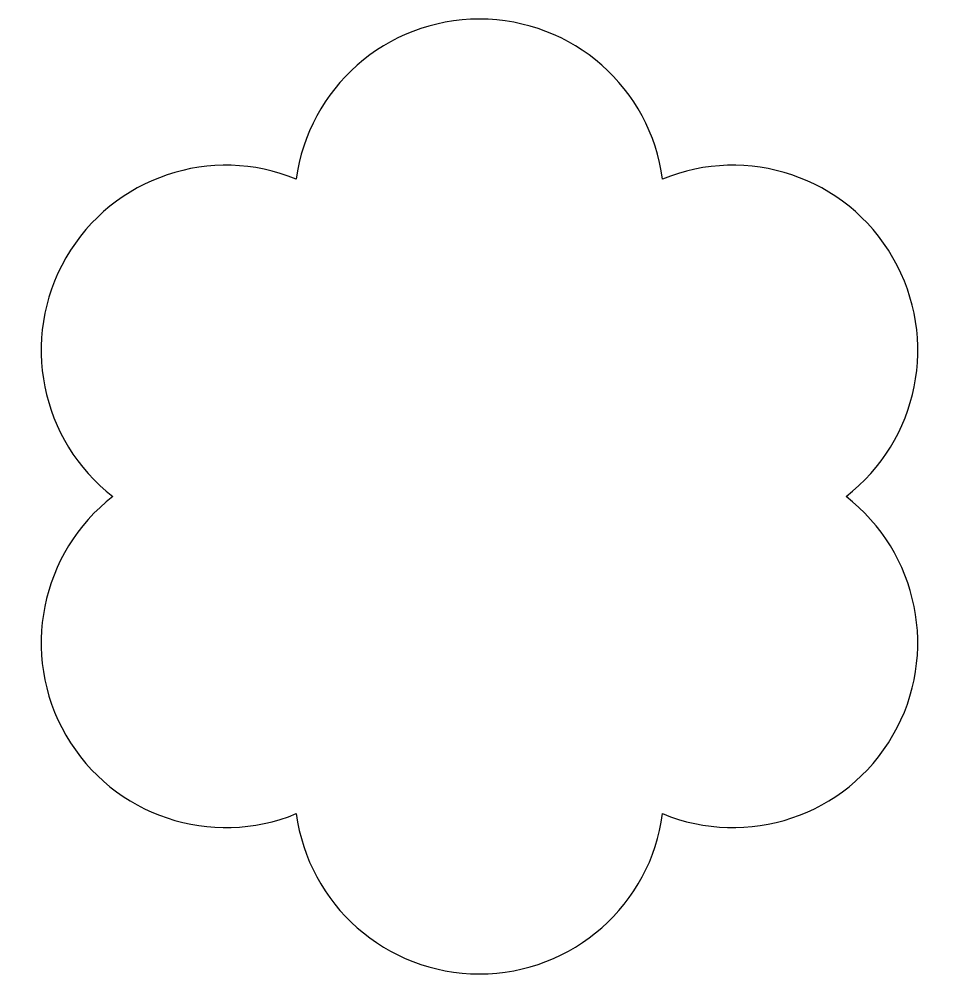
# Model space of a CAD drawing. Header units: centimetres. Extents: x -8.2 to 8.2, y -8.5 to 8.5.
import ezdxf

# ---------------------------------------------------------------- set-up
doc = ezdxf.new("R2010")
doc.units = ezdxf.units.CM
doc.header["$MEASUREMENT"] = 0
doc.layers.add('Camada 1', color=7, linetype='Continuous')

msp = doc.modelspace()

# ---------------------------------------------------------------- linework, layer by layer
at = {"layer": 'Camada 1'}
msp.add_open_spline([(-0.00146, 8.54213), (1.6769, 8.54213), (3.06286, 7.29811), (3.27654, 5.67884), (3.27654, 5.67884), (4.78623, 6.30294), (6.56012, 5.72382), (7.39785, 4.27316), (7.39785, 4.27316), (8.23846, 2.81832), (7.85193, 0.99521), (6.55875, 0.00138), (6.55875, 0.00138), (7.84767, -0.99663), (8.23846, -2.82252), (7.39785, -4.27318), (7.39785, -4.27318), (6.56013, -5.72524), (4.78623, -6.2973), (3.27654, -5.6746), (3.27654, -5.6746), (3.06561, -7.29253), (1.67827, -8.54213), (-0.00146, -8.54213), (-0.00146, -8.54213), (-1.68051, -8.54213), (-3.06367, -7.29253), (-3.27803, -5.6746), (-3.27803, -5.6746), (-4.78698, -6.2973), (-6.56093, -5.72524), (-7.39939, -4.27318), (-7.39939, -4.27318), (-8.23648, -2.82255), (-7.84992, -0.99663), (-6.55884, 0.00138), (-6.55884, 0.00138), (-7.85133, 0.99523), (-8.23789, 2.81832), (-7.39942, 4.27316), (-7.39942, 4.27316), (-6.56096, 5.72382), (-4.78772, 6.30294), (-3.27875, 5.67884), (-3.27875, 5.67884), (-3.06298, 7.29811), (-1.67841, 8.54213), (-0.00146, 8.54213)], degree=3, knots=[0, 0, 0, 0, 0.07692308, 0.07692308, 0.07692308, 0.07692308, 0.15384615, 0.15384615, 0.15384615, 0.15384615, 0.23076923, 0.23076923, 0.23076923, 0.23076923, 0.30769231, 0.30769231, 0.30769231, 0.30769231, 0.38461538, 0.38461538, 0.38461538, 0.38461538, 0.46153846, 0.46153846, 0.46153846, 0.46153846, 0.53846154, 0.53846154, 0.53846154, 0.53846154, 0.61538462, 0.61538462, 0.61538462, 0.61538462, 0.69230769, 0.69230769, 0.69230769, 0.69230769, 0.76923077, 0.76923077, 0.76923077, 0.76923077, 0.84615385, 0.84615385, 0.84615385, 0.84615385, 1, 1, 1, 1], dxfattribs=at)

doc.saveas('drawing.dxf')
